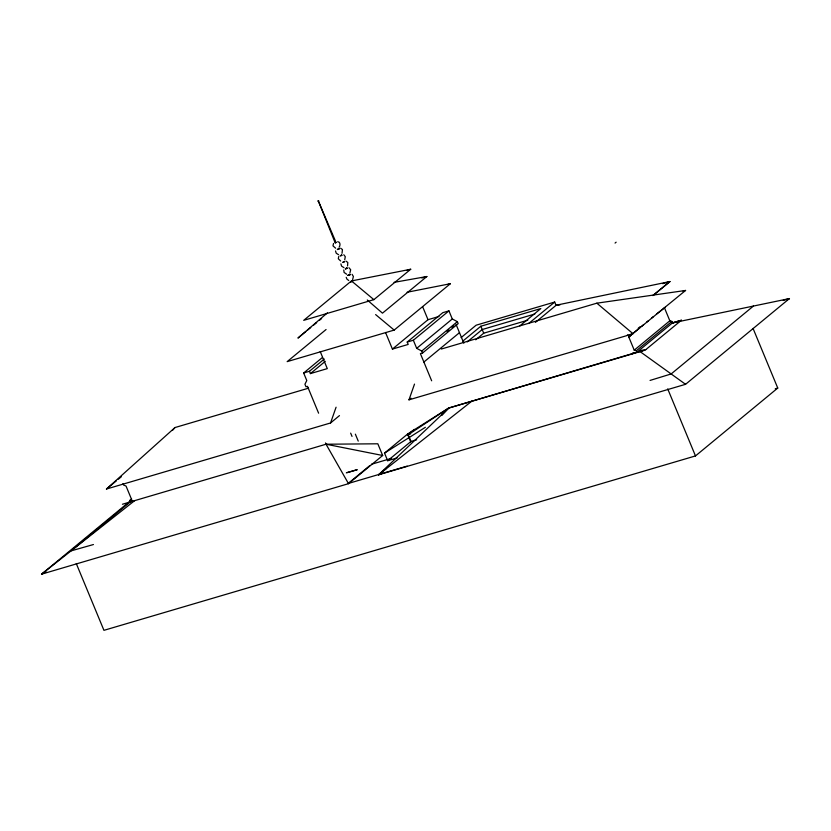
<?xml version="1.0" encoding="UTF-8"?>
<svg xmlns="http://www.w3.org/2000/svg" width="831" height="831" viewBox="0 0 831 831"><rect width="100%" height="100%" fill="white"/><g stroke="black" fill="none" stroke-linecap="round" stroke-linejoin="round"><path stroke-width="1.25" d="M346.205 277.346L346.974 279.164L348.729 280.473M335.184 242.849L318.273 200.78L336.056 242.496L335.225 242.787L336.015 242.559M318.73 200.718L317.889 201.06M335.537 250.941L336.223 253.206L338.601 254.733M340.897 263.863L341.572 266.117L343.961 267.655M308.55 388.181L174.988 427.55L106.451 489.033L330.551 422.969L336.077 407.211M441.303 349.041L596.845 303.18L633.077 333.771L408.977 399.846L414.503 384.099M347.535 265.951L347.805 262.461L345.976 261.131M343.785 270.002L344.086 272.433L346.683 274.23M342.029 253.32L342.445 249.539L340.627 248.209M344.709 259.781L345.281 256.675L343.785 254.733M339.11 247.254C340.44 245.592 340.492 241.686 337.677 241.738M349.861 273.222L350.682 269.711L348.947 267.727M352.604 279.559L353.404 276.515L352.084 274.313M172.453 430.416L174.988 427.55M338.674 256.571L338.321 258.805L340.658 260.976M130.228 501.945L129.698 500.667L131.34 498.849L126.042 486.052L123.549 485.013L122.967 483.611M441.76 415.51L448.719 408.052L645.812 349.622L681.41 320.247L672.497 322.875L636.899 352.261L636.286 350.796L634.23 350.163L628.755 336.939L639.631 327.965M333.522 243.452L332.971 245.893L335.61 248.178M340.357 255.595C338.757 256.904 343.785 254.556 341.167 255.242M352.676 281.221L351.918 281.2M676.953 321.981L789.45 298.568L685.554 384.306L378.583 474.802L448.73 408.042L644.524 350.318M327.414 312.861L297.934 338.082L305.818 331.569M351.461 280.93L303.71 320.34L373.877 299.648L410.711 269.254L351.461 280.93L373.877 299.648M106.451 489.033L116.361 480.858M118.334 479.227L121.305 476.776M307.792 329.938L310.752 327.497M313.713 325.056L316.673 322.615M319.634 320.174L321.607 318.543M326.074 329.523L287.162 361.63L394.174 330.084L450.36 283.724L407.086 292.252M129.698 500.667L131.672 499.036M130.467 500.813L41.55 574.179L348.521 483.673L382.665 455.492L377.825 443.796L326.032 444.221L122.427 504.251M132.202 500.314L71.04 550.891L93.436 544.534M318.605 413.184L307.501 386.363L305.995 386.799L304.935 384.244L306.784 380.546L303.647 372.994L322.438 357.486M303.647 372.994L309.444 371.28L324.277 359.044M394.05 282.363L426.854 276.526L382.468 313.162L367.281 300.001M309.444 371.28L310.41 373.597L325.243 361.36M385.542 332.483L392.419 349.082L428.017 319.696L438.945 316.476M392.419 349.082L408.187 344.429L407.211 342.05L442.809 312.674L448.937 310.867L452.293 318.969L457.362 321.659L458.172 323.612L422.574 352.988L420.403 353.632L431.653 380.795M407.211 342.05L413.339 340.243L448.937 310.867M413.339 340.243L416.695 348.345L452.293 318.969M330.551 422.969L339.474 415.604M416.695 348.345L421.764 351.035L457.362 321.659M447.099 331.6L449.072 329.969M452.043 327.518L454.017 325.887M423.883 362.046L459.481 332.66M461.112 337.604L476.132 325.201L554.692 302.048L556.053 305.33M462.846 341.094L480.837 326.24L540.825 308.561L519.832 325.887M467.209 341.915L482.209 329.533L534.842 314.014M475.716 339.796L483.715 333.189L527.789 320.195M408.977 399.846L410.961 398.205M615.065 243.068L616.135 242.185M528.661 323.529L554.692 302.048M535.393 322.386L556.199 305.216L669.952 281.543L652.979 295.545M397.135 457.923L387.672 460.717L384.514 453.103L407.844 433.844L448.698 408.052L407.886 434.925L410.794 441.947M349.01 482.749L369.421 465.9M407.387 435.091L414.316 429.378M387.672 460.717L411.002 441.458L416.643 439.796M382.063 473.171L378.583 474.802L386.384 468.362M627.363 334.945L629.327 335.61L631.3 333.979M638.229 328.266L640.202 326.625M641.605 326.334L643.589 324.692M646.549 322.251L648.533 320.621M651.494 318.169L653.478 316.538M656.438 314.087L665.351 307.262M628.755 336.939L685.575 290.455L596.845 303.18M634.23 350.163L669.828 320.787L671.895 321.42L672.497 322.875M631.518 354.162L633.502 352.521M636.286 350.796L671.895 321.42M642.072 349.996L640.099 351.627L685.554 384.306M753.426 306.068L671.157 373.95L650.06 380.421M76.286 563.553L103.937 630.334L695.485 455.928L777.754 388.046L753.052 328.422M652.875 295.514L669.952 281.543L662.743 283.672M134.653 500.646L41.55 574.179L46.224 571.977M378.583 474.802L471.686 401.28M337.677 249.134C336.036 250.349 340.762 248.407 338.757 248.698M341.541 255.127L340.949 255.543L341.842 255.314M342.819 262.18L344.522 261.526M343.037 262.43L344.512 261.775M345.831 268.86C350.038 266.658 342.279 270.22 346.901 268.039M348.438 275.476L349.622 274.625M384.514 453.103L425.379 427.3M351.108 281.564L350.63 281.948L352.053 281.584M787.113 299.669L789.45 298.568L783.238 300.406M671.51 323.186L681.41 320.247M407.024 270.335L410.711 269.254M421.878 278.001L426.854 276.526M447.867 284.451L450.36 283.724M310.41 373.597L327.3 368.621L320.215 351.534M683.082 291.193L685.575 290.455M671.978 323.342L680.122 320.943M636.899 352.261L645.812 349.622M408.198 434.551L410.659 433.824M371.364 464.29L391.079 458.483M346.34 472.901L357.237 469.692L347.285 472.517M348.033 483.549L407.169 466.118M775.261 388.773L777.754 388.046M338.279 249.082L339.162 248.853M345.416 268.693L347.192 268.236M348.147 275.279L349.924 274.822M556.199 305.216L560.001 304.852M325.492 442.944L326.022 444.221L382.665 455.492M375.622 314.585L394.174 330.084M326.032 444.221L348.521 483.673M664.353 307.563L669.828 320.787M667.719 388.898L695.485 455.928M629.327 335.61L629.753 336.638M480.837 326.24L483.715 333.189M456.001 324.256L463.854 343.213M422.615 306.66L428.017 319.696M421.764 351.035L422.574 352.988M407.844 433.844L411.002 441.458M355.367 434.166L358.244 441.116M350.661 433.128L352.022 436.42M347.971 275.425L350.111 274.604L347.971 275.425"/></g></svg>
